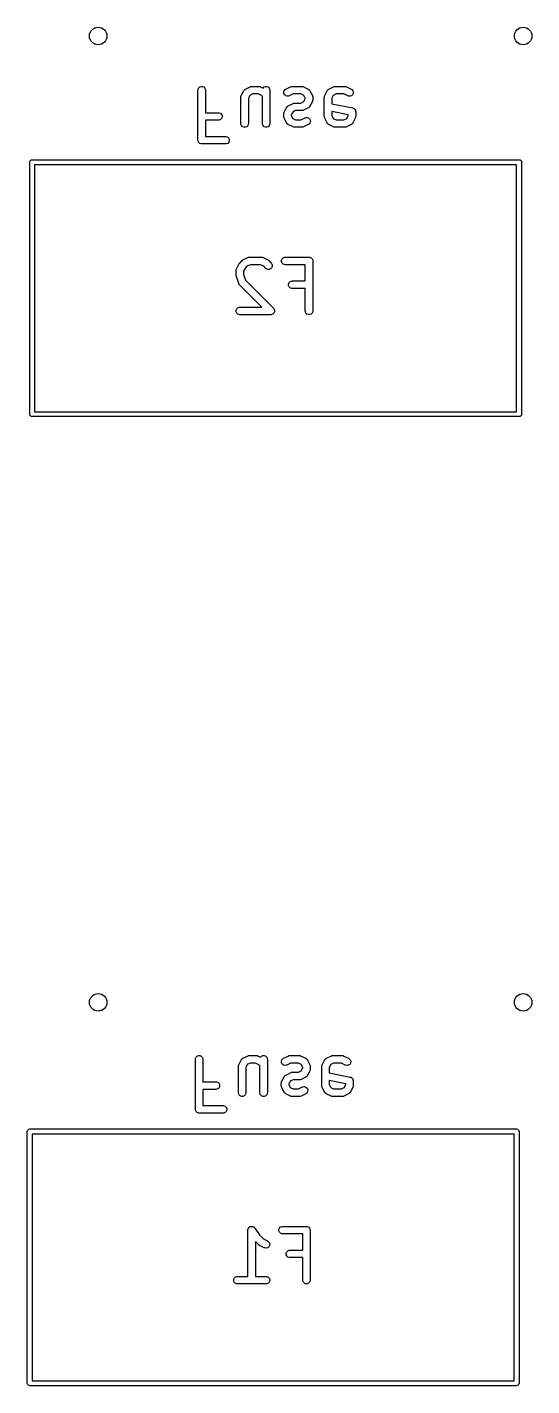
# Model space of a CAD drawing. Header units: inches. Extents: x 1.94 to 9.37, y -5.72 to -1.46.
# Drawn here: x 5.83 to 6.227, y -3.158 to -2.09 of the extents above; entities that cross this region are included whole.
import ezdxf

# ---------------------------------------------------------------- set-up
doc = ezdxf.new("R2010")
doc.units = ezdxf.units.IN
doc.header["$MEASUREMENT"] = 0
doc.layers.add('BLACK', color=250, linetype='CONTINUOUS')

msp = doc.modelspace()

# ---------------------------------------------------------------- linework, layer by layer
at = {"layer": 'BLACK', "linetype": 'CONTINUOUS'}
for p, q in [((5.9661, -2.1366), (5.9671, -2.1362)), ((5.9671, -2.1362), (5.9683, -2.1362)), ((5.9683, -2.1362), (5.9693, -2.1366)), ((6.0057, -2.1365), (6.0063, -2.1363)), ((6.0063, -2.1363), (6.0064, -2.1362)), ((6.0064, -2.1362), (6.0065, -2.1362)), ((6.0065, -2.1362), (6.0071, -2.1361)), ((6.0071, -2.1361), (6.0127, -2.1361)), ((6.0127, -2.1361), (6.0133, -2.1362)), ((6.0133, -2.1362), (6.0134, -2.1362)), ((6.0134, -2.1362), (6.0135, -2.1363)), ((6.0135, -2.1363), (6.014, -2.1365)), ((6.0167, -2.1366), (6.0177, -2.1362)), ((6.0177, -2.1362), (6.0189, -2.1362)), ((6.0189, -2.1362), (6.02, -2.1366)), ((6.0376, -2.1365), (6.0382, -2.1363)), ((6.0382, -2.1363), (6.0383, -2.1362)), ((6.0383, -2.1362), (6.0384, -2.1362)), ((6.0384, -2.1362), (6.0389, -2.1361)), ((6.0389, -2.1361), (6.0464, -2.1361)), ((6.0464, -2.1361), (6.047, -2.1362)), ((6.047, -2.1362), (6.0471, -2.1362)), ((6.0471, -2.1362), (6.0472, -2.1363)), ((6.0472, -2.1363), (6.0478, -2.1365)), ((6.0714, -2.1365), (6.0719, -2.1363)), ((6.0719, -2.1363), (6.072, -2.1362)), ((6.072, -2.1362), (6.0721, -2.1362)), ((6.0721, -2.1362), (6.0727, -2.1361)), ((6.0727, -2.1361), (6.0802, -2.1361)), ((6.0802, -2.1361), (6.0808, -2.1362)), ((6.0808, -2.1362), (6.0809, -2.1362)), ((6.0809, -2.1362), (6.081, -2.1363)), ((6.081, -2.1363), (6.0815, -2.1365)), ((5.9647, -2.1391), (5.9648, -2.1385)), ((5.9647, -2.1785), (5.9647, -2.1391)), ((5.9648, -2.1385), (5.9652, -2.1375)), ((5.9652, -2.1375), (5.9661, -2.1366)), ((5.9693, -2.1366), (5.9701, -2.1375)), ((5.9701, -2.1375), (5.9706, -2.1385)), ((5.9706, -2.1385), (5.9706, -2.1391)), ((5.9706, -2.1391), (5.9706, -2.1568)), ((5.9985, -2.1447), (5.9985, -2.1441)), ((5.9985, -2.1441), (5.9986, -2.1441)), ((5.9985, -2.1653), (5.9985, -2.1447)), ((5.9986, -2.1439), (5.9988, -2.1434)), ((5.9986, -2.1441), (5.9986, -2.1439)), ((5.9988, -2.1434), (6.0007, -2.1397)), ((6.0007, -2.1396), (6.0007, -2.1395)), ((6.0007, -2.1395), (6.0008, -2.1395)), ((6.0007, -2.1397), (6.0007, -2.1396)), ((6.0008, -2.1395), (6.001, -2.1392)), ((6.001, -2.1392), (6.0013, -2.1389)), ((6.0013, -2.1389), (6.0015, -2.1386)), ((6.0015, -2.1386), (6.0018, -2.1385)), ((6.0018, -2.1385), (6.0019, -2.1384)), ((6.0019, -2.1384), (6.002, -2.1383)), ((6.0019, -2.1384), (6.0019, -2.1384)), ((6.002, -2.1383), (6.0057, -2.1365)), ((6.0055, -2.1432), (6.0044, -2.1454)), ((6.0044, -2.1454), (6.0044, -2.1653)), ((6.0078, -2.1421), (6.0055, -2.1432)), ((6.012, -2.1421), (6.0078, -2.1421)), ((6.0147, -2.1434), (6.012, -2.1421)), ((6.014, -2.1365), (6.0159, -2.1374)), ((6.0154, -2.1441), (6.0147, -2.1434)), ((6.0154, -2.1653), (6.0154, -2.1441)), ((6.0159, -2.1374), (6.0167, -2.1366)), ((6.02, -2.1366), (6.0208, -2.1375)), ((6.0208, -2.1375), (6.0212, -2.1385)), ((6.0212, -2.1385), (6.0213, -2.1391)), ((6.0213, -2.1391), (6.0213, -2.1653)), ((6.0323, -2.1406), (6.0326, -2.1395)), ((6.0323, -2.1418), (6.0323, -2.1406)), ((6.0329, -2.1428), (6.0323, -2.1418)), ((6.0326, -2.1395), (6.0334, -2.1386)), ((6.0337, -2.1435), (6.0329, -2.1428)), ((6.0334, -2.1386), (6.0339, -2.1383)), ((6.0348, -2.1439), (6.0337, -2.1435)), ((6.0339, -2.1383), (6.0376, -2.1365)), ((6.036, -2.1438), (6.0348, -2.1439)), ((6.0365, -2.1436), (6.036, -2.1438)), ((6.0396, -2.1421), (6.0365, -2.1436)), ((6.0457, -2.1421), (6.0396, -2.1421)), ((6.048, -2.1432), (6.0457, -2.1421)), ((6.0478, -2.1365), (6.0515, -2.1383)), ((6.0491, -2.1454), (6.048, -2.1432)), ((6.048, -2.1481), (6.0491, -2.1459)), ((6.0491, -2.1459), (6.0491, -2.1454)), ((6.0515, -2.1383), (6.0516, -2.1384)), ((6.0516, -2.1384), (6.0516, -2.1384)), ((6.0516, -2.1384), (6.0517, -2.1385)), ((6.0517, -2.1385), (6.052, -2.1386)), ((6.052, -2.1386), (6.0522, -2.1389)), ((6.0522, -2.1389), (6.0525, -2.1392)), ((6.0525, -2.1392), (6.0527, -2.1395)), ((6.0527, -2.1395), (6.0527, -2.1395)), ((6.0527, -2.1395), (6.0528, -2.1396)), ((6.0528, -2.1396), (6.0528, -2.1397)), ((6.0528, -2.1397), (6.0547, -2.1434)), ((6.0547, -2.1434), (6.0549, -2.1439)), ((6.0549, -2.1439), (6.0549, -2.1441)), ((6.0549, -2.1441), (6.055, -2.1441)), ((6.055, -2.1441), (6.055, -2.1447)), ((6.055, -2.1447), (6.055, -2.1466)), ((6.055, -2.1466), (6.055, -2.1472)), ((6.0641, -2.1447), (6.0642, -2.1441)), ((6.0641, -2.1597), (6.0641, -2.1447)), ((6.0642, -2.1439), (6.0644, -2.1434)), ((6.0642, -2.1441), (6.0642, -2.1439)), ((6.0642, -2.1441), (6.0642, -2.1441)), ((6.0644, -2.1434), (6.0663, -2.1397)), ((6.0663, -2.1397), (6.0664, -2.1396)), ((6.0664, -2.1395), (6.0666, -2.1392)), ((6.0664, -2.1396), (6.0664, -2.1395)), ((6.0664, -2.1395), (6.0664, -2.1395)), ((6.0666, -2.1392), (6.0669, -2.1389)), ((6.0669, -2.1389), (6.0671, -2.1386)), ((6.0671, -2.1386), (6.0674, -2.1385)), ((6.0674, -2.1385), (6.0675, -2.1384)), ((6.0675, -2.1384), (6.0676, -2.1383)), ((6.0675, -2.1384), (6.0675, -2.1384)), ((6.0676, -2.1383), (6.0714, -2.1365)), ((6.0711, -2.1432), (6.07, -2.1454)), ((6.07, -2.1454), (6.07, -2.1498)), ((6.0734, -2.1421), (6.0711, -2.1432)), ((6.0795, -2.1421), (6.0734, -2.1421)), ((6.0826, -2.1436), (6.0795, -2.1421)), ((6.0815, -2.1365), (6.0852, -2.1383)), ((6.0831, -2.1438), (6.0826, -2.1436)), ((6.0843, -2.1439), (6.0831, -2.1438)), ((6.0854, -2.1435), (6.0843, -2.1439)), ((6.0852, -2.1383), (6.0857, -2.1386)), ((6.0863, -2.1428), (6.0854, -2.1435)), ((6.0857, -2.1386), (6.0865, -2.1395)), ((6.0868, -2.1418), (6.0863, -2.1428)), ((6.0865, -2.1395), (6.0869, -2.1406)), ((6.0869, -2.1406), (6.0868, -2.1418)), ((5.9706, -2.1568), (5.9808, -2.1568)), ((5.9808, -2.1568), (5.9814, -2.1568)), ((5.9814, -2.1568), (5.9825, -2.1573)), ((5.9825, -2.1573), (5.9833, -2.1581)), ((6.0322, -2.1578), (6.0323, -2.1573)), ((6.0323, -2.1571), (6.0325, -2.1565)), ((6.0323, -2.1572), (6.0323, -2.1571)), ((6.0323, -2.1573), (6.0323, -2.1572)), ((6.0325, -2.1565), (6.0344, -2.1528)), ((6.0344, -2.1528), (6.0345, -2.1527)), ((6.0345, -2.1526), (6.0347, -2.1523)), ((6.0345, -2.1527), (6.0345, -2.1526)), ((6.0345, -2.1526), (6.0345, -2.1526)), ((6.0347, -2.1523), (6.035, -2.152)), ((6.035, -2.152), (6.0352, -2.1518)), ((6.0352, -2.1518), (6.0355, -2.1516)), ((6.0355, -2.1516), (6.0356, -2.1515)), ((6.0356, -2.1515), (6.0356, -2.1515)), ((6.0356, -2.1515), (6.0357, -2.1515)), ((6.0357, -2.1515), (6.0395, -2.1496)), ((6.0393, -2.1563), (6.0381, -2.1585)), ((6.0415, -2.1552), (6.0393, -2.1563)), ((6.0395, -2.1496), (6.04, -2.1494)), ((6.04, -2.1494), (6.0401, -2.1494)), ((6.0401, -2.1494), (6.0402, -2.1493)), ((6.0402, -2.1493), (6.0408, -2.1493)), ((6.0408, -2.1493), (6.0457, -2.1493)), ((6.0464, -2.1552), (6.0415, -2.1552)), ((6.0457, -2.1493), (6.048, -2.1481)), ((6.047, -2.1551), (6.0464, -2.1552)), ((6.0471, -2.1551), (6.047, -2.1551)), ((6.0472, -2.1551), (6.0471, -2.1551)), ((6.0478, -2.1549), (6.0472, -2.1551)), ((6.0515, -2.153), (6.0478, -2.1549)), ((6.0516, -2.1529), (6.0515, -2.153)), ((6.0517, -2.1529), (6.0516, -2.1529)), ((6.0516, -2.1529), (6.0516, -2.1529)), ((6.052, -2.1527), (6.0517, -2.1529)), ((6.0522, -2.1524), (6.052, -2.1527)), ((6.0525, -2.1522), (6.0522, -2.1524)), ((6.0527, -2.1519), (6.0525, -2.1522)), ((6.0528, -2.1518), (6.0527, -2.1518)), ((6.0527, -2.1518), (6.0527, -2.1519)), ((6.0547, -2.1479), (6.0528, -2.1517)), ((6.0528, -2.1517), (6.0528, -2.1518)), ((6.0549, -2.1474), (6.0547, -2.1479)), ((6.055, -2.1472), (6.0549, -2.1473)), ((6.0549, -2.1473), (6.0549, -2.1474)), ((6.07, -2.1498), (6.0864, -2.1531)), ((6.0829, -2.1584), (6.07, -2.1558)), ((6.07, -2.1558), (6.07, -2.159)), ((6.0864, -2.1531), (6.0869, -2.1532)), ((6.0869, -2.1532), (6.0872, -2.1534)), ((6.0872, -2.1534), (6.0874, -2.1535)), ((6.0874, -2.1535), (6.0877, -2.1537)), ((6.0877, -2.1537), (6.0879, -2.1539)), ((6.0879, -2.1539), (6.0881, -2.1541)), ((6.0881, -2.1541), (6.0883, -2.1543)), ((6.0883, -2.1543), (6.0884, -2.1546)), ((6.0884, -2.1546), (6.0885, -2.1548)), ((6.0885, -2.1548), (6.0886, -2.1551)), ((6.0886, -2.1551), (6.0887, -2.1554)), ((6.0887, -2.1554), (6.0888, -2.156)), ((6.0888, -2.156), (6.0888, -2.1597)), ((5.9808, -2.1627), (5.9706, -2.1627)), ((5.9706, -2.1627), (5.9706, -2.1755)), ((5.9814, -2.1626), (5.9808, -2.1627)), ((5.9825, -2.1622), (5.9814, -2.1626)), ((5.9833, -2.1614), (5.9825, -2.1622)), ((5.9833, -2.1581), (5.9837, -2.1591)), ((5.9837, -2.1603), (5.9833, -2.1614)), ((5.9837, -2.1591), (5.9837, -2.1603)), ((5.9985, -2.1659), (5.9985, -2.1653)), ((5.999, -2.167), (5.9985, -2.1659)), ((5.9998, -2.1678), (5.999, -2.167)), ((6.0009, -2.1682), (5.9998, -2.1678)), ((6.002, -2.1682), (6.0009, -2.1682)), ((6.0031, -2.1678), (6.002, -2.1682)), ((6.0039, -2.167), (6.0031, -2.1678)), ((6.0043, -2.1659), (6.0039, -2.167)), ((6.0044, -2.1653), (6.0043, -2.1659)), ((6.0154, -2.1659), (6.0154, -2.1653)), ((6.0159, -2.167), (6.0154, -2.1659)), ((6.0167, -2.1678), (6.0159, -2.167)), ((6.0177, -2.1682), (6.0167, -2.1678)), ((6.0189, -2.1682), (6.0177, -2.1682)), ((6.02, -2.1678), (6.0189, -2.1682)), ((6.0208, -2.167), (6.02, -2.1678)), ((6.0212, -2.1659), (6.0208, -2.167)), ((6.0213, -2.1653), (6.0212, -2.1659)), ((6.0322, -2.1597), (6.0322, -2.1578)), ((6.0323, -2.1603), (6.0322, -2.1597)), ((6.0323, -2.1604), (6.0323, -2.1603)), ((6.0323, -2.1605), (6.0323, -2.1604)), ((6.0325, -2.161), (6.0323, -2.1605)), ((6.0344, -2.1648), (6.0325, -2.161)), ((6.0345, -2.1649), (6.0344, -2.1648)), ((6.0345, -2.165), (6.0345, -2.1649)), ((6.0345, -2.1649), (6.0345, -2.1649)), ((6.0347, -2.1653), (6.0345, -2.165)), ((6.035, -2.1655), (6.0347, -2.1653)), ((6.0352, -2.1658), (6.035, -2.1655)), ((6.0355, -2.166), (6.0352, -2.1658)), ((6.0356, -2.166), (6.0355, -2.166)), ((6.0356, -2.1661), (6.0356, -2.166)), ((6.0357, -2.1661), (6.0356, -2.1661)), ((6.0395, -2.168), (6.0357, -2.1661)), ((6.0381, -2.1585), (6.0381, -2.159)), ((6.0381, -2.159), (6.0393, -2.1613)), ((6.0393, -2.1613), (6.0415, -2.1624)), ((6.04, -2.1682), (6.0395, -2.168)), ((6.0401, -2.1682), (6.04, -2.1682)), ((6.0402, -2.1682), (6.0401, -2.1682)), ((6.0408, -2.1683), (6.0402, -2.1682)), ((6.0464, -2.1683), (6.0408, -2.1683)), ((6.0415, -2.1624), (6.0457, -2.1624)), ((6.0457, -2.1624), (6.0489, -2.1608)), ((6.047, -2.1682), (6.0464, -2.1683)), ((6.0471, -2.1682), (6.047, -2.1682)), ((6.0472, -2.1682), (6.0471, -2.1682)), ((6.0478, -2.168), (6.0472, -2.1682)), ((6.0515, -2.1661), (6.0478, -2.168)), ((6.0489, -2.1608), (6.0494, -2.1606)), ((6.0494, -2.1606), (6.0506, -2.1605)), ((6.0506, -2.1605), (6.0516, -2.1609)), ((6.052, -2.1658), (6.0515, -2.1661)), ((6.0516, -2.1609), (6.0525, -2.1617)), ((6.0527, -2.1649), (6.052, -2.1658)), ((6.0525, -2.1617), (6.053, -2.1627)), ((6.0531, -2.1638), (6.0527, -2.1649)), ((6.053, -2.1627), (6.0531, -2.1638)), ((6.0642, -2.1603), (6.0641, -2.1597)), ((6.0642, -2.1604), (6.0642, -2.1603)), ((6.0642, -2.1605), (6.0642, -2.1604)), ((6.0644, -2.161), (6.0642, -2.1605)), ((6.0663, -2.1648), (6.0644, -2.161)), ((6.0664, -2.1649), (6.0663, -2.1648)), ((6.0664, -2.165), (6.0664, -2.1649)), ((6.0664, -2.1649), (6.0664, -2.1649)), ((6.0666, -2.1653), (6.0664, -2.165)), ((6.0669, -2.1655), (6.0666, -2.1653)), ((6.0671, -2.1658), (6.0669, -2.1655)), ((6.0674, -2.166), (6.0671, -2.1658)), ((6.0675, -2.166), (6.0674, -2.166)), ((6.0675, -2.1661), (6.0675, -2.166)), ((6.0676, -2.1661), (6.0675, -2.1661)), ((6.0714, -2.168), (6.0676, -2.1661)), ((6.07, -2.159), (6.0711, -2.1613)), ((6.0711, -2.1613), (6.0734, -2.1624)), ((6.0719, -2.1682), (6.0714, -2.168)), ((6.072, -2.1682), (6.0719, -2.1682)), ((6.0721, -2.1682), (6.072, -2.1682)), ((6.0727, -2.1683), (6.0721, -2.1682)), ((6.0802, -2.1683), (6.0727, -2.1683)), ((6.0734, -2.1624), (6.0795, -2.1624)), ((6.0795, -2.1624), (6.0817, -2.1613)), ((6.0808, -2.1682), (6.0802, -2.1683)), ((6.0809, -2.1682), (6.0808, -2.1682)), ((6.081, -2.1682), (6.0809, -2.1682)), ((6.0815, -2.168), (6.081, -2.1682)), ((6.0852, -2.1661), (6.0815, -2.168)), ((6.0817, -2.1613), (6.0829, -2.159)), ((6.0829, -2.159), (6.0829, -2.1584)), ((6.0853, -2.1661), (6.0852, -2.1661)), ((6.0854, -2.166), (6.0853, -2.1661)), ((6.0857, -2.1658), (6.0854, -2.166)), ((6.0854, -2.166), (6.0854, -2.166)), ((6.086, -2.1655), (6.0857, -2.1658)), ((6.0863, -2.1653), (6.086, -2.1655)), ((6.0864, -2.165), (6.0863, -2.1653)), ((6.0865, -2.1649), (6.0864, -2.165)), ((6.0866, -2.1648), (6.0865, -2.1649)), ((6.0865, -2.1649), (6.0865, -2.1649)), ((6.0884, -2.161), (6.0866, -2.1648)), ((6.0887, -2.1605), (6.0884, -2.161)), ((6.0888, -2.1597), (6.0887, -2.1603)), ((6.0887, -2.1603), (6.0887, -2.1604)), ((6.0887, -2.1604), (6.0887, -2.1605)), ((5.9648, -2.179), (5.9647, -2.1785)), ((5.9652, -2.1801), (5.9648, -2.179)), ((5.9706, -2.1755), (5.9864, -2.1755)), ((5.9864, -2.1755), (5.987, -2.1756)), ((5.987, -2.1756), (5.9881, -2.176)), ((5.9881, -2.176), (5.9889, -2.1768)), ((5.9889, -2.1768), (5.9893, -2.1779)), ((5.9893, -2.179), (5.9889, -2.1801)), ((5.9893, -2.1779), (5.9893, -2.179)), ((5.9661, -2.1809), (5.9652, -2.1801)), ((5.9671, -2.1814), (5.9661, -2.1809)), ((5.9677, -2.1814), (5.9671, -2.1814)), ((5.9864, -2.1814), (5.9677, -2.1814)), ((5.987, -2.1814), (5.9864, -2.1814)), ((5.9881, -2.1809), (5.987, -2.1814)), ((5.9889, -2.1801), (5.9881, -2.1809)), ((5.8323, -2.1958), (5.8325, -2.195)), ((5.8323, -2.3938), (5.8323, -2.1958)), ((5.8325, -2.195), (5.8335, -2.194)), ((5.8335, -2.194), (5.8343, -2.1938)), ((5.8343, -2.1938), (6.2173, -2.1938)), ((5.8362, -2.1978), (5.8362, -2.3919)), ((6.2154, -2.1978), (5.8362, -2.1978)), ((6.2154, -2.3919), (6.2154, -2.1978)), ((6.2173, -2.1938), (6.2181, -2.194)), ((6.2181, -2.194), (6.2192, -2.195)), ((6.2192, -2.195), (6.2193, -2.1958)), ((6.2193, -2.1958), (6.2193, -2.3938)), ((5.9972, -2.2753), (5.9973, -2.2752)), ((5.9972, -2.2754), (5.9972, -2.2753)), ((5.9973, -2.2752), (5.9975, -2.275)), ((5.9975, -2.275), (5.9994, -2.2731)), ((5.9994, -2.2731), (5.9996, -2.2729)), ((5.9996, -2.2729), (5.9997, -2.2728)), ((5.9996, -2.2729), (5.9996, -2.2729)), ((5.9997, -2.2728), (5.9998, -2.2728)), ((5.9998, -2.2728), (5.9999, -2.2727)), ((5.9999, -2.2727), (6.0001, -2.2726)), ((6.0001, -2.2726), (6.0039, -2.2707)), ((6.0039, -2.2707), (6.0044, -2.2705)), ((6.0044, -2.2705), (6.0045, -2.2705)), ((6.0045, -2.2705), (6.0046, -2.2704)), ((6.0046, -2.2704), (6.0052, -2.2704)), ((6.0052, -2.2704), (6.0146, -2.2704)), ((6.0146, -2.2704), (6.0151, -2.2704)), ((6.0151, -2.2704), (6.0152, -2.2705)), ((6.0152, -2.2705), (6.0153, -2.2705)), ((6.0153, -2.2705), (6.0159, -2.2707)), ((6.0159, -2.2707), (6.0196, -2.2726)), ((6.0196, -2.2726), (6.0199, -2.2727)), ((6.0199, -2.2727), (6.02, -2.2728)), ((6.02, -2.2728), (6.02, -2.2728)), ((6.02, -2.2728), (6.0201, -2.2729)), ((6.0201, -2.2729), (6.0202, -2.2729)), ((6.0202, -2.2729), (6.0204, -2.2731)), ((6.0204, -2.2731), (6.0223, -2.275)), ((6.0223, -2.275), (6.0226, -2.2754)), ((6.0304, -2.2728), (6.0309, -2.2717)), ((6.0304, -2.2739), (6.0304, -2.2728)), ((6.0309, -2.275), (6.0304, -2.2739)), ((6.0309, -2.2717), (6.0317, -2.2709)), ((6.0317, -2.2758), (6.0309, -2.275)), ((6.0317, -2.2709), (6.0327, -2.2704)), ((6.0327, -2.2704), (6.0333, -2.2704)), ((6.0333, -2.2704), (6.0521, -2.2704)), ((6.0521, -2.2704), (6.0526, -2.2704)), ((6.0526, -2.2704), (6.0537, -2.2709)), ((6.0537, -2.2709), (6.0545, -2.2717)), ((6.0545, -2.2717), (6.055, -2.2728)), ((6.055, -2.2728), (6.055, -2.2733)), ((6.055, -2.2733), (6.055, -2.3127)), ((5.9947, -2.2808), (5.9948, -2.2803)), ((5.9947, -2.2846), (5.9947, -2.2808)), ((5.9948, -2.2849), (5.9947, -2.2846)), ((5.9948, -2.2801), (5.995, -2.2795)), ((5.9948, -2.2802), (5.9948, -2.2801)), ((5.9948, -2.2803), (5.9948, -2.2802)), ((5.9948, -2.285), (5.9948, -2.2849)), ((5.9948, -2.2851), (5.9948, -2.285)), ((5.9948, -2.2852), (5.9948, -2.2851)), ((5.9949, -2.2855), (5.9948, -2.2852)), ((5.9948, -2.2852), (5.9948, -2.2852)), ((5.9968, -2.2911), (5.9949, -2.2855)), ((5.995, -2.2795), (5.9969, -2.2758)), ((5.9969, -2.2758), (5.9971, -2.2755)), ((5.9971, -2.2755), (5.9971, -2.2754)), ((5.9971, -2.2754), (5.9972, -2.2754)), ((6.002, -2.2788), (6.0006, -2.2815)), ((6.0006, -2.2815), (6.0006, -2.2841)), ((6.0006, -2.2841), (6.0021, -2.2886)), ((6.0032, -2.2776), (6.002, -2.2788)), ((6.0059, -2.2763), (6.0032, -2.2776)), ((6.0139, -2.2763), (6.0059, -2.2763)), ((6.0166, -2.2776), (6.0139, -2.2763)), ((6.0181, -2.2792), (6.0166, -2.2776)), ((6.0185, -2.2795), (6.0181, -2.2792)), ((6.0196, -2.28), (6.0185, -2.2795)), ((6.0208, -2.28), (6.0196, -2.28)), ((6.0218, -2.2795), (6.0208, -2.28)), ((6.0226, -2.2787), (6.0218, -2.2795)), ((6.0226, -2.2754), (6.0231, -2.2765)), ((6.0231, -2.2777), (6.0226, -2.2787)), ((6.0231, -2.2765), (6.0231, -2.2777)), ((6.0327, -2.2762), (6.0317, -2.2758)), ((6.0333, -2.2763), (6.0327, -2.2762)), ((6.0491, -2.2763), (6.0333, -2.2763)), ((6.0491, -2.2891), (6.0491, -2.2763)), ((5.997, -2.2917), (5.9968, -2.2911)), ((5.9971, -2.2918), (5.997, -2.2917)), ((5.9971, -2.2919), (5.9971, -2.2918)), ((5.9975, -2.2923), (5.9971, -2.2919)), ((6.0149, -2.3098), (5.9975, -2.2923)), ((6.0021, -2.2886), (6.0241, -2.3106)), ((6.036, -2.2915), (6.0365, -2.2904)), ((6.036, -2.2927), (6.036, -2.2915)), ((6.0365, -2.2937), (6.036, -2.2927)), ((6.0365, -2.2904), (6.0373, -2.2896)), ((6.0373, -2.2945), (6.0365, -2.2937)), ((6.0373, -2.2896), (6.0384, -2.2892)), ((6.0384, -2.295), (6.0373, -2.2945)), ((6.0384, -2.2892), (6.0389, -2.2891)), ((6.0389, -2.295), (6.0384, -2.295)), ((6.0389, -2.2891), (6.0491, -2.2891)), ((6.0491, -2.295), (6.0389, -2.295)), ((6.0491, -2.3127), (6.0491, -2.295)), ((5.9948, -2.3121), (5.9952, -2.3111)), ((5.9948, -2.3133), (5.9948, -2.3121)), ((5.9952, -2.3143), (5.9948, -2.3133)), ((5.9952, -2.3111), (5.996, -2.3103)), ((5.996, -2.3152), (5.9952, -2.3143)), ((5.996, -2.3103), (5.9971, -2.3098)), ((5.9971, -2.3156), (5.996, -2.3152)), ((5.9971, -2.3098), (5.9977, -2.3098)), ((5.9977, -2.3157), (5.9971, -2.3156)), ((5.9977, -2.3098), (6.0149, -2.3098)), ((6.0221, -2.3157), (5.9977, -2.3157)), ((6.0226, -2.3156), (6.0221, -2.3157)), ((6.0229, -2.3155), (6.0226, -2.3156)), ((6.0237, -2.3152), (6.0229, -2.3155)), ((6.0245, -2.3143), (6.0237, -2.3152)), ((6.0241, -2.3106), (6.0245, -2.3111)), ((6.0245, -2.3111), (6.025, -2.3121)), ((6.025, -2.3133), (6.0245, -2.3143)), ((6.025, -2.3121), (6.025, -2.3133)), ((6.0492, -2.3133), (6.0491, -2.3127)), ((6.0496, -2.3143), (6.0492, -2.3133)), ((6.0504, -2.3152), (6.0496, -2.3143)), ((6.0515, -2.3156), (6.0504, -2.3152)), ((6.0526, -2.3156), (6.0515, -2.3156)), ((6.0537, -2.3152), (6.0526, -2.3156)), ((6.0545, -2.3143), (6.0537, -2.3152)), ((6.055, -2.3133), (6.0545, -2.3143)), ((6.055, -2.3127), (6.055, -2.3133)), ((5.8362, -2.3919), (6.2154, -2.3919)), ((5.8325, -2.3946), (5.8323, -2.3938)), ((5.8335, -2.3956), (5.8325, -2.3946)), ((5.8343, -2.3958), (5.8335, -2.3956)), ((6.2173, -2.3958), (5.8343, -2.3958)), ((6.2181, -2.3956), (6.2173, -2.3958)), ((6.2192, -2.3946), (6.2181, -2.3956)), ((6.2193, -2.3938), (6.2192, -2.3946)), ((5.9627, -2.9011), (5.9628, -2.9005)), ((5.9627, -2.9405), (5.9627, -2.9011)), ((5.9628, -2.9005), (5.9632, -2.8995)), ((5.9632, -2.8995), (5.9641, -2.8986)), ((5.9641, -2.8986), (5.9651, -2.8982)), ((5.9651, -2.8982), (5.9663, -2.8982)), ((5.9663, -2.8982), (5.9673, -2.8986)), ((5.9673, -2.8986), (5.9681, -2.8995)), ((5.9681, -2.8995), (5.9686, -2.9005)), ((5.9686, -2.9005), (5.9686, -2.9011)), ((5.9686, -2.9011), (5.9686, -2.9188)), ((5.9966, -2.9059), (5.9968, -2.9054)), ((5.9968, -2.9054), (5.9987, -2.9017)), ((5.9987, -2.9016), (5.9987, -2.9015)), ((5.9987, -2.9015), (5.9988, -2.9015)), ((5.9987, -2.9017), (5.9987, -2.9016)), ((5.9988, -2.9015), (5.999, -2.9012)), ((5.999, -2.9012), (5.9993, -2.9009)), ((5.9993, -2.9009), (5.9995, -2.9006)), ((5.9995, -2.9006), (5.9998, -2.9005)), ((5.9998, -2.9005), (5.9999, -2.9004)), ((5.9999, -2.9004), (6, -2.9003)), ((5.9999, -2.9004), (5.9999, -2.9004)), ((6, -2.9003), (6.0037, -2.8985)), ((6.0035, -2.9052), (6.0024, -2.9074)), ((6.0058, -2.9041), (6.0035, -2.9052)), ((6.0037, -2.8985), (6.0043, -2.8983)), ((6.0043, -2.8983), (6.0044, -2.8982)), ((6.0044, -2.8982), (6.0045, -2.8982)), ((6.0045, -2.8982), (6.0051, -2.8981)), ((6.0051, -2.8981), (6.0107, -2.8981)), ((6.01, -2.9041), (6.0058, -2.9041)), ((6.0127, -2.9054), (6.01, -2.9041)), ((6.0107, -2.8981), (6.0113, -2.8982)), ((6.0113, -2.8982), (6.0114, -2.8982)), ((6.0114, -2.8982), (6.0115, -2.8983)), ((6.0115, -2.8983), (6.012, -2.8985)), ((6.012, -2.8985), (6.0139, -2.8994)), ((6.0134, -2.9061), (6.0127, -2.9054)), ((6.0139, -2.8994), (6.0147, -2.8986)), ((6.0147, -2.8986), (6.0157, -2.8982)), ((6.0157, -2.8982), (6.0169, -2.8982)), ((6.0169, -2.8982), (6.018, -2.8986)), ((6.018, -2.8986), (6.0188, -2.8995)), ((6.0188, -2.8995), (6.0192, -2.9005)), ((6.0192, -2.9005), (6.0193, -2.9011)), ((6.0193, -2.9011), (6.0193, -2.9273)), ((6.0303, -2.9026), (6.0306, -2.9015)), ((6.0303, -2.9038), (6.0303, -2.9026)), ((6.0309, -2.9048), (6.0303, -2.9038)), ((6.0306, -2.9015), (6.0314, -2.9006)), ((6.0317, -2.9055), (6.0309, -2.9048)), ((6.0314, -2.9006), (6.0319, -2.9003)), ((6.0328, -2.9059), (6.0317, -2.9055)), ((6.0319, -2.9003), (6.0356, -2.8985)), ((6.0376, -2.9041), (6.0345, -2.9056)), ((6.0356, -2.8985), (6.0362, -2.8983)), ((6.0362, -2.8983), (6.0363, -2.8982)), ((6.0363, -2.8982), (6.0364, -2.8982)), ((6.0364, -2.8982), (6.0369, -2.8981)), ((6.0369, -2.8981), (6.0444, -2.8981)), ((6.0437, -2.9041), (6.0376, -2.9041)), ((6.046, -2.9052), (6.0437, -2.9041)), ((6.0444, -2.8981), (6.045, -2.8982)), ((6.045, -2.8982), (6.0451, -2.8982)), ((6.0451, -2.8982), (6.0452, -2.8983)), ((6.0452, -2.8983), (6.0458, -2.8985)), ((6.0458, -2.8985), (6.0495, -2.9003)), ((6.0471, -2.9074), (6.046, -2.9052)), ((6.0495, -2.9003), (6.0496, -2.9004)), ((6.0496, -2.9004), (6.0496, -2.9004)), ((6.0496, -2.9004), (6.0497, -2.9005)), ((6.0497, -2.9005), (6.05, -2.9006)), ((6.05, -2.9006), (6.0502, -2.9009)), ((6.0502, -2.9009), (6.0505, -2.9012)), ((6.0505, -2.9012), (6.0507, -2.9015)), ((6.0507, -2.9015), (6.0507, -2.9015)), ((6.0507, -2.9015), (6.0508, -2.9016)), ((6.0508, -2.9016), (6.0508, -2.9017)), ((6.0508, -2.9017), (6.0527, -2.9054)), ((6.0527, -2.9054), (6.0529, -2.9059)), ((6.0622, -2.9059), (6.0624, -2.9054)), ((6.0624, -2.9054), (6.0643, -2.9017)), ((6.0643, -2.9017), (6.0644, -2.9016)), ((6.0644, -2.9015), (6.0646, -2.9012)), ((6.0644, -2.9016), (6.0644, -2.9015)), ((6.0644, -2.9015), (6.0644, -2.9015)), ((6.0646, -2.9012), (6.0649, -2.9009)), ((6.0649, -2.9009), (6.0651, -2.9006)), ((6.0651, -2.9006), (6.0654, -2.9005)), ((6.0654, -2.9005), (6.0655, -2.9004)), ((6.0655, -2.9004), (6.0656, -2.9003)), ((6.0655, -2.9004), (6.0655, -2.9004)), ((6.0656, -2.9003), (6.0694, -2.8985)), ((6.0691, -2.9052), (6.068, -2.9074)), ((6.0714, -2.9041), (6.0691, -2.9052)), ((6.0694, -2.8985), (6.0699, -2.8983)), ((6.0699, -2.8983), (6.07, -2.8982)), ((6.07, -2.8982), (6.0701, -2.8982)), ((6.0701, -2.8982), (6.0707, -2.8981)), ((6.0707, -2.8981), (6.0782, -2.8981)), ((6.0775, -2.9041), (6.0714, -2.9041)), ((6.0806, -2.9056), (6.0775, -2.9041)), ((6.0782, -2.8981), (6.0788, -2.8982)), ((6.0788, -2.8982), (6.0789, -2.8982)), ((6.0789, -2.8982), (6.079, -2.8983)), ((6.079, -2.8983), (6.0795, -2.8985)), ((6.0795, -2.8985), (6.0832, -2.9003)), ((6.0834, -2.9055), (6.0823, -2.9059)), ((6.0832, -2.9003), (6.0837, -2.9006)), ((6.0843, -2.9048), (6.0834, -2.9055)), ((6.0837, -2.9006), (6.0845, -2.9015)), ((6.0848, -2.9038), (6.0843, -2.9048)), ((6.0845, -2.9015), (6.0849, -2.9026)), ((6.0849, -2.9026), (6.0848, -2.9038)), ((5.9965, -2.9067), (5.9965, -2.9061)), ((5.9965, -2.9061), (5.9966, -2.9061)), ((5.9965, -2.9273), (5.9965, -2.9067)), ((5.9966, -2.9061), (5.9966, -2.9059)), ((6.0024, -2.9074), (6.0024, -2.9273)), ((6.0134, -2.9273), (6.0134, -2.9061)), ((6.0305, -2.9185), (6.0324, -2.9148)), ((6.0324, -2.9148), (6.0325, -2.9147)), ((6.0325, -2.9146), (6.0327, -2.9143)), ((6.0325, -2.9147), (6.0325, -2.9146)), ((6.0325, -2.9146), (6.0325, -2.9146)), ((6.0327, -2.9143), (6.033, -2.914)), ((6.034, -2.9058), (6.0328, -2.9059)), ((6.033, -2.914), (6.0332, -2.9138)), ((6.0332, -2.9138), (6.0335, -2.9136)), ((6.0335, -2.9136), (6.0336, -2.9135)), ((6.0336, -2.9135), (6.0336, -2.9135)), ((6.0336, -2.9135), (6.0337, -2.9135)), ((6.0337, -2.9135), (6.0375, -2.9116)), ((6.0345, -2.9056), (6.034, -2.9058)), ((6.0375, -2.9116), (6.038, -2.9114)), ((6.038, -2.9114), (6.0381, -2.9114)), ((6.0381, -2.9114), (6.0382, -2.9113)), ((6.0382, -2.9113), (6.0388, -2.9113)), ((6.0388, -2.9113), (6.0437, -2.9113)), ((6.0437, -2.9113), (6.046, -2.9101)), ((6.0495, -2.915), (6.0458, -2.9169)), ((6.046, -2.9101), (6.0471, -2.9079)), ((6.0471, -2.9079), (6.0471, -2.9074)), ((6.0496, -2.9149), (6.0495, -2.915)), ((6.0497, -2.9149), (6.0496, -2.9149)), ((6.0496, -2.9149), (6.0496, -2.9149)), ((6.05, -2.9147), (6.0497, -2.9149)), ((6.0502, -2.9144), (6.05, -2.9147)), ((6.0505, -2.9142), (6.0502, -2.9144)), ((6.0507, -2.9139), (6.0505, -2.9142)), ((6.0508, -2.9138), (6.0507, -2.9138)), ((6.0507, -2.9138), (6.0507, -2.9139)), ((6.0527, -2.9099), (6.0508, -2.9137)), ((6.0508, -2.9137), (6.0508, -2.9138)), ((6.0529, -2.9094), (6.0527, -2.9099)), ((6.0529, -2.9059), (6.0529, -2.9061)), ((6.0529, -2.9061), (6.053, -2.9061)), ((6.053, -2.9092), (6.0529, -2.9093)), ((6.0529, -2.9093), (6.0529, -2.9094)), ((6.053, -2.9061), (6.053, -2.9067)), ((6.053, -2.9067), (6.053, -2.9086)), ((6.053, -2.9086), (6.053, -2.9092)), ((6.0621, -2.9067), (6.0622, -2.9061)), ((6.0621, -2.9217), (6.0621, -2.9067)), ((6.0622, -2.9061), (6.0622, -2.9059)), ((6.0622, -2.9061), (6.0622, -2.9061)), ((6.068, -2.9074), (6.068, -2.9118)), ((6.068, -2.9118), (6.0844, -2.9151)), ((6.0811, -2.9058), (6.0806, -2.9056)), ((6.0823, -2.9059), (6.0811, -2.9058)), ((6.0844, -2.9151), (6.0849, -2.9152)), ((6.0849, -2.9152), (6.0852, -2.9154)), ((6.0852, -2.9154), (6.0854, -2.9155)), ((6.0854, -2.9155), (6.0857, -2.9157)), ((6.0857, -2.9157), (6.0859, -2.9159)), ((6.0859, -2.9159), (6.0861, -2.9161)), ((6.0861, -2.9161), (6.0863, -2.9163)), ((5.9686, -2.9188), (5.9788, -2.9188)), ((5.9788, -2.9247), (5.9686, -2.9247)), ((5.9686, -2.9247), (5.9686, -2.9375)), ((5.9788, -2.9188), (5.9794, -2.9188)), ((5.9794, -2.9246), (5.9788, -2.9247)), ((5.9794, -2.9188), (5.9805, -2.9193)), ((5.9805, -2.9242), (5.9794, -2.9246)), ((5.9805, -2.9193), (5.9813, -2.9201)), ((5.9813, -2.9234), (5.9805, -2.9242)), ((5.9813, -2.9201), (5.9817, -2.9211)), ((5.9817, -2.9223), (5.9813, -2.9234)), ((5.9817, -2.9211), (5.9817, -2.9223)), ((6.0302, -2.9198), (6.0303, -2.9193)), ((6.0302, -2.9217), (6.0302, -2.9198)), ((6.0303, -2.9223), (6.0302, -2.9217)), ((6.0303, -2.9191), (6.0305, -2.9185)), ((6.0303, -2.9192), (6.0303, -2.9191)), ((6.0303, -2.9193), (6.0303, -2.9192)), ((6.0303, -2.9224), (6.0303, -2.9223)), ((6.0303, -2.9225), (6.0303, -2.9224)), ((6.0305, -2.923), (6.0303, -2.9225)), ((6.0324, -2.9268), (6.0305, -2.923)), ((6.0325, -2.9269), (6.0324, -2.9268)), ((6.0325, -2.9269), (6.0325, -2.9269)), ((6.0373, -2.9183), (6.0361, -2.9205)), ((6.0361, -2.9205), (6.0361, -2.921)), ((6.0361, -2.921), (6.0373, -2.9233)), ((6.0395, -2.9172), (6.0373, -2.9183)), ((6.0373, -2.9233), (6.0395, -2.9244)), ((6.0444, -2.9172), (6.0395, -2.9172)), ((6.0395, -2.9244), (6.0437, -2.9244)), ((6.0437, -2.9244), (6.0469, -2.9228)), ((6.045, -2.9171), (6.0444, -2.9172)), ((6.0451, -2.9171), (6.045, -2.9171)), ((6.0452, -2.9171), (6.0451, -2.9171)), ((6.0458, -2.9169), (6.0452, -2.9171)), ((6.0469, -2.9228), (6.0474, -2.9226)), ((6.0474, -2.9226), (6.0486, -2.9225)), ((6.0486, -2.9225), (6.0496, -2.9229)), ((6.0496, -2.9229), (6.0505, -2.9237)), ((6.0505, -2.9237), (6.051, -2.9247)), ((6.0511, -2.9258), (6.0507, -2.9269)), ((6.051, -2.9247), (6.0511, -2.9258)), ((6.0622, -2.9223), (6.0621, -2.9217)), ((6.0622, -2.9224), (6.0622, -2.9223)), ((6.0622, -2.9225), (6.0622, -2.9224)), ((6.0624, -2.923), (6.0622, -2.9225)), ((6.0643, -2.9268), (6.0624, -2.923)), ((6.0644, -2.9269), (6.0643, -2.9268)), ((6.0644, -2.9269), (6.0644, -2.9269)), ((6.0809, -2.9204), (6.068, -2.9178)), ((6.068, -2.9178), (6.068, -2.921)), ((6.068, -2.921), (6.0691, -2.9233)), ((6.0691, -2.9233), (6.0714, -2.9244)), ((6.0714, -2.9244), (6.0775, -2.9244)), ((6.0775, -2.9244), (6.0797, -2.9233)), ((6.0797, -2.9233), (6.0809, -2.921)), ((6.0809, -2.921), (6.0809, -2.9204)), ((6.0846, -2.9268), (6.0845, -2.9269)), ((6.0845, -2.9269), (6.0845, -2.9269)), ((6.0864, -2.923), (6.0846, -2.9268)), ((6.0863, -2.9163), (6.0864, -2.9166)), ((6.0864, -2.9166), (6.0865, -2.9168)), ((6.0867, -2.9225), (6.0864, -2.923)), ((6.0865, -2.9168), (6.0866, -2.9171)), ((6.0866, -2.9171), (6.0867, -2.9174)), ((6.0867, -2.9174), (6.0868, -2.918)), ((6.0868, -2.9217), (6.0867, -2.9223)), ((6.0867, -2.9223), (6.0867, -2.9224)), ((6.0867, -2.9224), (6.0867, -2.9225)), ((6.0868, -2.918), (6.0868, -2.9217)), ((5.9686, -2.9375), (5.9844, -2.9375)), ((5.9844, -2.9375), (5.985, -2.9376)), ((5.985, -2.9376), (5.9861, -2.938)), ((5.9965, -2.9279), (5.9965, -2.9273)), ((5.997, -2.929), (5.9965, -2.9279)), ((5.9978, -2.9298), (5.997, -2.929)), ((5.9989, -2.9302), (5.9978, -2.9298)), ((6, -2.9302), (5.9989, -2.9302)), ((6.0011, -2.9298), (6, -2.9302)), ((6.0019, -2.929), (6.0011, -2.9298)), ((6.0023, -2.9279), (6.0019, -2.929)), ((6.0024, -2.9273), (6.0023, -2.9279)), ((6.0134, -2.9279), (6.0134, -2.9273)), ((6.0139, -2.929), (6.0134, -2.9279)), ((6.0147, -2.9298), (6.0139, -2.929)), ((6.0157, -2.9302), (6.0147, -2.9298)), ((6.0169, -2.9302), (6.0157, -2.9302)), ((6.018, -2.9298), (6.0169, -2.9302)), ((6.0188, -2.929), (6.018, -2.9298)), ((6.0192, -2.9279), (6.0188, -2.929)), ((6.0193, -2.9273), (6.0192, -2.9279)), ((6.0325, -2.927), (6.0325, -2.9269)), ((6.0327, -2.9273), (6.0325, -2.927)), ((6.033, -2.9275), (6.0327, -2.9273)), ((6.0332, -2.9278), (6.033, -2.9275)), ((6.0335, -2.928), (6.0332, -2.9278)), ((6.0336, -2.928), (6.0335, -2.928)), ((6.0336, -2.9281), (6.0336, -2.928)), ((6.0337, -2.9281), (6.0336, -2.9281)), ((6.0375, -2.93), (6.0337, -2.9281)), ((6.038, -2.9302), (6.0375, -2.93)), ((6.0381, -2.9302), (6.038, -2.9302)), ((6.0382, -2.9302), (6.0381, -2.9302)), ((6.0388, -2.9303), (6.0382, -2.9302)), ((6.0444, -2.9303), (6.0388, -2.9303)), ((6.045, -2.9302), (6.0444, -2.9303)), ((6.0451, -2.9302), (6.045, -2.9302)), ((6.0452, -2.9302), (6.0451, -2.9302)), ((6.0458, -2.93), (6.0452, -2.9302)), ((6.0495, -2.9281), (6.0458, -2.93)), ((6.05, -2.9278), (6.0495, -2.9281)), ((6.0507, -2.9269), (6.05, -2.9278)), ((6.0644, -2.927), (6.0644, -2.9269)), ((6.0646, -2.9273), (6.0644, -2.927)), ((6.0649, -2.9275), (6.0646, -2.9273)), ((6.0651, -2.9278), (6.0649, -2.9275)), ((6.0654, -2.928), (6.0651, -2.9278)), ((6.0655, -2.928), (6.0654, -2.928)), ((6.0655, -2.9281), (6.0655, -2.928)), ((6.0656, -2.9281), (6.0655, -2.9281)), ((6.0694, -2.93), (6.0656, -2.9281)), ((6.0699, -2.9302), (6.0694, -2.93)), ((6.07, -2.9302), (6.0699, -2.9302)), ((6.0701, -2.9302), (6.07, -2.9302)), ((6.0707, -2.9303), (6.0701, -2.9302)), ((6.0782, -2.9303), (6.0707, -2.9303)), ((6.0788, -2.9302), (6.0782, -2.9303)), ((6.0789, -2.9302), (6.0788, -2.9302)), ((6.079, -2.9302), (6.0789, -2.9302)), ((6.0795, -2.93), (6.079, -2.9302)), ((6.0832, -2.9281), (6.0795, -2.93)), ((6.0833, -2.9281), (6.0832, -2.9281)), ((6.0834, -2.928), (6.0833, -2.9281)), ((6.0837, -2.9278), (6.0834, -2.928)), ((6.0834, -2.928), (6.0834, -2.928)), ((6.084, -2.9275), (6.0837, -2.9278)), ((6.0843, -2.9273), (6.084, -2.9275)), ((6.0844, -2.927), (6.0843, -2.9273)), ((6.0845, -2.9269), (6.0844, -2.927)), ((5.9628, -2.941), (5.9627, -2.9405)), ((5.9632, -2.9421), (5.9628, -2.941)), ((5.9641, -2.9429), (5.9632, -2.9421)), ((5.9651, -2.9434), (5.9641, -2.9429)), ((5.9657, -2.9434), (5.9651, -2.9434)), ((5.9844, -2.9434), (5.9657, -2.9434)), ((5.985, -2.9434), (5.9844, -2.9434)), ((5.9861, -2.9429), (5.985, -2.9434)), ((5.9861, -2.938), (5.9869, -2.9388)), ((5.9869, -2.9421), (5.9861, -2.9429)), ((5.9869, -2.9388), (5.9873, -2.9399)), ((5.9873, -2.941), (5.9869, -2.9421)), ((5.9873, -2.9399), (5.9873, -2.941)), ((5.8303, -2.9578), (5.8305, -2.957)), ((5.8303, -3.1558), (5.8303, -2.9578)), ((5.8305, -2.957), (5.8315, -2.956)), ((5.8315, -2.956), (5.8323, -2.9558)), ((5.8323, -2.9558), (6.2153, -2.9558)), ((6.2153, -2.9558), (6.2161, -2.956)), ((6.2161, -2.956), (6.2172, -2.957)), ((6.2172, -2.957), (6.2173, -2.9578)), ((6.2173, -2.9578), (6.2173, -3.1558)), ((5.8342, -2.9598), (5.8342, -3.1539)), ((6.2134, -2.9598), (5.8342, -2.9598)), ((6.2134, -3.1539), (6.2134, -2.9598)), ((6.0044, -3.034), (6.0045, -3.0337)), ((6.0045, -3.0337), (6.0047, -3.0335)), ((6.0047, -3.0335), (6.0049, -3.0332)), ((6.0049, -3.0332), (6.0051, -3.0331)), ((6.0051, -3.0331), (6.0053, -3.0329)), ((6.0053, -3.0329), (6.0056, -3.0328)), ((6.0056, -3.0328), (6.0058, -3.0326)), ((6.0058, -3.0326), (6.0061, -3.0326)), ((6.0061, -3.0326), (6.0064, -3.0324)), ((6.0064, -3.0324), (6.0067, -3.0324)), ((6.0067, -3.0324), (6.0069, -3.0324)), ((6.0069, -3.0324), (6.0072, -3.0324)), ((6.0072, -3.0324), (6.0075, -3.0324)), ((6.0075, -3.0324), (6.0078, -3.0326)), ((6.0078, -3.0326), (6.0081, -3.0326)), ((6.0081, -3.0326), (6.0083, -3.0328)), ((6.0083, -3.0328), (6.0086, -3.0329)), ((6.0086, -3.0329), (6.0088, -3.0331)), ((6.0088, -3.0331), (6.009, -3.0333)), ((6.009, -3.0333), (6.0094, -3.0337)), ((6.0094, -3.0337), (6.0094, -3.0337)), ((6.0094, -3.0337), (6.0094, -3.0337)), ((6.0094, -3.0337), (6.0094, -3.0337)), ((6.0094, -3.0337), (6.013, -3.0391)), ((6.0284, -3.0348), (6.0289, -3.0337)), ((6.0289, -3.0337), (6.0297, -3.0329)), ((6.0297, -3.0329), (6.0307, -3.0324)), ((6.0307, -3.0324), (6.0313, -3.0324)), ((6.0313, -3.0324), (6.0501, -3.0324)), ((6.0501, -3.0324), (6.0506, -3.0324)), ((6.0506, -3.0324), (6.0517, -3.0329)), ((6.0517, -3.0329), (6.0525, -3.0337)), ((6.0525, -3.0337), (6.053, -3.0348)), ((6.004, -3.0348), (6.0042, -3.0345)), ((6.004, -3.0353), (6.004, -3.0348)), ((6.004, -3.0718), (6.004, -3.0353)), ((6.004, -3.0353), (6.004, -3.0353)), ((6.004, -3.0353), (6.004, -3.0353)), ((6.004, -3.0353), (6.004, -3.0353)), ((6.0042, -3.0342), (6.0044, -3.034)), ((6.0042, -3.0345), (6.0042, -3.0342)), ((6.0123, -3.0468), (6.0099, -3.0443)), ((6.0099, -3.0443), (6.0099, -3.0718)), ((6.013, -3.0391), (6.0162, -3.0423)), ((6.0162, -3.0423), (6.0195, -3.0439)), ((6.0195, -3.0439), (6.02, -3.0443)), ((6.02, -3.0443), (6.0208, -3.0451)), ((6.0284, -3.0359), (6.0284, -3.0348)), ((6.0289, -3.037), (6.0284, -3.0359)), ((6.0297, -3.0378), (6.0289, -3.037)), ((6.0307, -3.0382), (6.0297, -3.0378)), ((6.0313, -3.0383), (6.0307, -3.0382)), ((6.0471, -3.0383), (6.0313, -3.0383)), ((6.0471, -3.0511), (6.0471, -3.0383)), ((6.053, -3.0348), (6.053, -3.0353)), ((6.053, -3.0353), (6.053, -3.0747)), ((6.0126, -3.047), (6.0123, -3.0468)), ((6.0127, -3.0471), (6.0126, -3.047)), ((6.0126, -3.047), (6.0126, -3.047)), ((6.0128, -3.0472), (6.0127, -3.0471)), ((6.0129, -3.0472), (6.0128, -3.0472)), ((6.0131, -3.0474), (6.0129, -3.0472)), ((6.0169, -3.0492), (6.0131, -3.0474)), ((6.0174, -3.0494), (6.0169, -3.0492)), ((6.0186, -3.0495), (6.0174, -3.0494)), ((6.0196, -3.0492), (6.0186, -3.0495)), ((6.0205, -3.0484), (6.0196, -3.0492)), ((6.021, -3.0474), (6.0205, -3.0484)), ((6.0208, -3.0451), (6.0211, -3.0462)), ((6.0211, -3.0462), (6.021, -3.0474)), ((6.034, -3.0535), (6.0345, -3.0524)), ((6.034, -3.0547), (6.034, -3.0535)), ((6.0345, -3.0557), (6.034, -3.0547)), ((6.0345, -3.0524), (6.0353, -3.0516)), ((6.0353, -3.0516), (6.0364, -3.0512)), ((6.0364, -3.0512), (6.0369, -3.0511)), ((6.0369, -3.0511), (6.0471, -3.0511)), ((6.0353, -3.0565), (6.0345, -3.0557)), ((6.0364, -3.057), (6.0353, -3.0565)), ((6.0369, -3.057), (6.0364, -3.057)), ((6.0471, -3.057), (6.0369, -3.057)), ((6.0471, -3.0747), (6.0471, -3.057)), ((5.9928, -3.0741), (5.9932, -3.0731)), ((5.9928, -3.0753), (5.9928, -3.0741)), ((5.9932, -3.0763), (5.9928, -3.0753)), ((5.9932, -3.0731), (5.994, -3.0723)), ((5.994, -3.0772), (5.9932, -3.0763)), ((5.994, -3.0723), (5.9951, -3.0718)), ((5.9951, -3.0718), (5.9957, -3.0718)), ((5.9957, -3.0718), (6.004, -3.0718)), ((6.0099, -3.0718), (6.0182, -3.0718)), ((6.0182, -3.0718), (6.0188, -3.0718)), ((6.0188, -3.0718), (6.0198, -3.0723)), ((6.0198, -3.0723), (6.0206, -3.0731)), ((6.0206, -3.0763), (6.0198, -3.0772)), ((6.0206, -3.0731), (6.0211, -3.0741)), ((6.0211, -3.0753), (6.0206, -3.0763)), ((6.0211, -3.0741), (6.0211, -3.0753)), ((6.0472, -3.0753), (6.0471, -3.0747)), ((6.0476, -3.0763), (6.0472, -3.0753)), ((6.0484, -3.0772), (6.0476, -3.0763)), ((6.0525, -3.0763), (6.0517, -3.0772)), ((6.053, -3.0753), (6.0525, -3.0763)), ((6.053, -3.0747), (6.053, -3.0753)), ((5.9951, -3.0776), (5.994, -3.0772)), ((5.9957, -3.0777), (5.9951, -3.0776)), ((6.0182, -3.0777), (5.9957, -3.0777)), ((6.0188, -3.0776), (6.0182, -3.0777)), ((6.0198, -3.0772), (6.0188, -3.0776)), ((6.0495, -3.0776), (6.0484, -3.0772)), ((6.0506, -3.0776), (6.0495, -3.0776)), ((6.0517, -3.0772), (6.0506, -3.0776)), ((5.8305, -3.1566), (5.8303, -3.1558)), ((5.8315, -3.1576), (5.8305, -3.1566)), ((5.8323, -3.1578), (5.8315, -3.1576)), ((6.2153, -3.1578), (5.8323, -3.1578)), ((5.8342, -3.1539), (6.2134, -3.1539)), ((6.2161, -3.1576), (6.2153, -3.1578)), ((6.2172, -3.1566), (6.2161, -3.1576)), ((6.2173, -3.1558), (6.2172, -3.1566))]:
    msp.add_line(p, q, dxfattribs=at)
at = {"layer": 'BLACK'}
for centre in [(5.8862, -2.0965), (5.8862, -2.0965), (6.2205, -2.0965), (6.2205, -2.0965), (5.8862, -2.8563), (5.8862, -2.8563), (6.2205, -2.8563), (6.2205, -2.8563)]:
    msp.add_circle(centre, 0.00689, dxfattribs=at)

doc.saveas('drawing.dxf')
